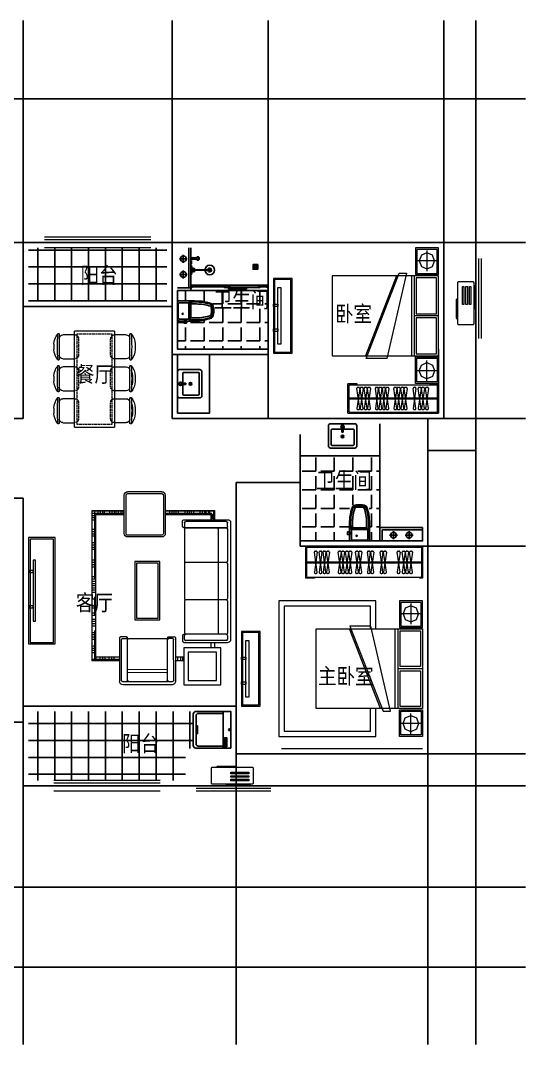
# Model space of a CAD drawing. Extents: x 534658 to 605938, y 505393 to 555793.
# Drawn here: x 578153 to 587637, y 523328 to 542553 of the extents above; entities that cross this region are included whole.
import ezdxf
from ezdxf.enums import TextEntityAlignment as Align

# ---------------------------------------------------------------- set-up
doc = ezdxf.new("R2010")
doc.units = 0
doc.header["$LTSCALE"] = 1000
doc.header["$MEASUREMENT"] = 0
doc.linetypes.add('DASH', pattern=[0.35, 0.25, -0.1])
for name, color, linetype in [('0_厨卫', 154, 'Continuous'), ('0_铺地填充', 251, 'Continuous'), ('DOTE', 1, 'Continuous'), ('PUB_TEXT', 7, 'Continuous'), ('WINDOW', 4, 'Continuous')]:
    doc.layers.add(name, color=color, linetype=linetype)
for name, color, linetype, lineweight in [('0_家具', 31, 'Continuous', 9), ('0_栏杆', 163, 'Continuous', 5), ('0_看线', 180, 'Continuous', 9), ('0_空调', 31, 'Continuous', 9)]:
    doc.layers.add(name, color=color, linetype=linetype, lineweight=lineweight)
doc.styles.add('黑体', font='SIMHEI.TTF', dxfattribs={"width": 0.8})
pattern_1 = [(180, (2938772.66, 913845.94), (0, 317.5), []), (90, (2938772.66, 913845.94), (317.5, 2e-14), [])]
pattern_2 = [(180, (2075342.9, 392994.67), (0, 349.25), [254, -95.25]), (90, (2075342.9, 392994.67), (349.25, 2e-14), [254, -95.25])]

# ---------------------------------------------------------------- blocks, each defined once
blk = doc.blocks.new('kt2')
at = {"layer": '0_空调', "color": 8}
for p, q in [((-80, -320), (-80, -310)), ((283, -330), (-70, -330)), ((293, -310), (293, -320))]:
    blk.add_line(p, q, dxfattribs=at)
at = {"layer": '0_空调'}
blk.add_lwpolyline([(-380, -310), (380, -310, 0.414214), (400, -290), (400, -20, 0.414214), (380, 0), (-380, 0, 0.414214), (-400, -20), (-400, -290, 0.414214)], format="xyb", close=True, dxfattribs=at)
at = {"layer": '0_空调', "color": 8}
for points in [[(-331, 29), (109, 29), (109, 14), (-331, 14)], [(-310, -58), (26, -58), (26, -87), (-310, -87)], [(-310, -124), (26, -124), (26, -153), (-310, -153)], [(-310, -190), (26, -190), (26, -219), (-310, -219)]]:
    blk.add_lwpolyline(points, close=True, dxfattribs=at)
for centre, start, end in [((-70, -320), 180, 270), ((283, -320), 270, 0)]:
    blk.add_arc(centre, 10, start, end, dxfattribs=at)
blk = doc.blocks.new('A$C37A63D83')
at = {"layer": '0_厨卫', "color": 8}
for p, q in [((152, 636), (128, 636)), ((136, 660), (323, 660)), ((229, 660), (136, 660)), ((162, 636), (152, 636)), ((162, 636), (229, 636)), ((297, 636), (229, 636)), ((297, 636), (307, 636)), ((307, 636), (331, 636)), ((49, 230), (49, 316)), ((49, 230), (229, 230)), ((49, 230), (91, 212)), ((54, 279), (54, 280)), ((63, 275), (58, 275)), ((63, 253), (63, 275)), ((76, 36), (76, 198)), ((81, 235), (229, 235)), ((91, 212), (229, 212)), ((99, 250), (99, 356)), ((99, 221), (229, 221)), ((229, 247), (103, 247)), ((111, 247), (229, 247)), ((229, 247), (356, 247)), ((348, 247), (229, 247)), ((378, 235), (229, 235)), ((409, 230), (229, 230)), ((360, 221), (229, 221)), ((368, 212), (229, 212)), ((360, 250), (360, 356)), ((409, 230), (368, 212)), ((382, 36), (382, 198)), ((396, 253), (396, 275)), ((396, 275), (400, 275)), ((38, 172), (42, 172)), ((38, 118), (42, 118)), ((40, 153), (40, 162)), ((40, 137), (40, 146)), ((40, 121), (40, 130)), ((49, 125), (49, 165)), ((229, 14), (99, 14)), ((229, 14), (360, 14))]:
    blk.add_line(p, q, dxfattribs=at)
at = {"layer": '0_厨卫'}
for p, q in [((40, 170), (40, 275)), ((405, 279), (405, 280)), ((409, 230), (409, 316)), ((418, 23), (418, 275)), ((0, 125), (0, 165)), ((38, 172), (7, 172)), ((38, 118), (7, 118)), ((40, 23), (40, 122)), ((229, 0), (63, 0)), ((229, 0), (396, 0))]:
    blk.add_line(p, q, dxfattribs=at)
at = {"layer": '0_厨卫', "color": 8}
blk.add_circle((176, 95), 11.4, dxfattribs=at)
at = {"layer": '0_厨卫'}
for centre, radius, start, end in [((979, 321), 939, 160.4627, 171.8238), ((107, 630), 13.5, 147.2649, 160.4629), ((159, 597), 75.7, 123.7473, 147.2649), ((217, 423), 257, 87.121, 112.8427), ((242, 423), 257, 67.1573, 92.879), ((300, 597), 75.7, 32.7351, 56.2527), ((346, 630), 13.5, 21.3401, 45.0457), ((352, 630), 13.5, 19.5371, 32.7351), ((-520, 321), 939, 8.1773, 19.5371), ((7035, 15), 7000, 176.3999, 177.8752), ((-6576, 15), 7000, 2.1248, 3.6001), ((7, 165), 7.2, 90, 180), ((7, 125), 7.2, 180, 270), ((63, 23), 22.5, 180, 270), ((396, 23), 22.5, 270, 0)]:
    blk.add_arc(centre, radius, start, end, dxfattribs=at)
at = {"layer": '0_厨卫', "color": 8}
for centre, radius, start, end in [((824, 353), 776, 158.6599, 172.4763), ((942, 340), 881, 161.7059, 184.2897), ((933, 353), 834, 161.5027, 179.8181), ((113, 630), 13.5, 134.9543, 158.6599), ((347, 396), 344, 131.9223, 134.9543), ((130, 611), 25.3, 94.6124, 166.2529), ((138, 626), 34, 87.4207, 128.0687), ((159, 612), 18, 109.1813, 161.5027), ((214, 386), 250, 86.5925, 104.1516), ((245, 386), 250, 75.8484, 93.4075), ((300, 612), 18, 18.4973, 70.8187), ((-474, 353), 834, 0.1819, 18.4973), ((321, 626), 34, 51.9313, 92.5793), ((329, 611), 25.3, 13.7471, 85.3876), ((112, 396), 344, 45.0457, 48.0777), ((-483, 340), 881, 355.7103, 18.2941), ((-365, 353), 776, 7.5237, 21.3401), ((545, 367), 499, 169.8851, 189.9823), ((-86, 367), 499, 350.0177, 10.1149), ((58, 279), 4.5, 180, 270), ((81, 253), 18, 180, 270), ((99, 198), 22.5, 90, 180), ((103, 250), 3.6, 180, 270), ((356, 250), 3.6, 270, 0), ((360, 198), 22.5, 0, 90), ((378, 253), 18, 270, 0), ((400, 279), 4.5, 270, 0), ((42, 165), 7.2, 0, 90), ((42, 125), 7.2, 270, 0), ((99, 36), 22.5, 180, 270), ((360, 36), 22.5, 270, 0)]:
    blk.add_arc(centre, radius, start, end, dxfattribs=at)
blk = doc.blocks.new('dfdsf')
at = {"layer": '0_厨卫'}
for p, q in [((-6119, -27345), (-6119, -27726)), ((-5626, -27307), (-6081, -27307)), ((-5588, -27726), (-5588, -27345)), ((-6081, -27765), (-5626, -27765))]:
    blk.add_line(p, q, dxfattribs=at)
at = {"layer": '0_厨卫', "color": 8}
for p, q in [((-6068, -27695), (-6068, -27428)), ((-6049, -27409), (-5869, -27409)), ((-5872, -27364), (-5886, -27364)), ((-5867, -27351), (-5876, -27341)), ((-5867, -27377), (-5876, -27387)), ((-5870, -27392), (-5866, -27466)), ((-5866, -27466), (-5841, -27466)), ((-5854, -27345), (-5854, -27332)), ((-5854, -27383), (-5854, -27396)), ((-5837, -27392), (-5841, -27466)), ((-5831, -27341), (-5840, -27350)), ((-5831, -27387), (-5840, -27377)), ((-5838, -27409), (-5658, -27409)), ((-5835, -27364), (-5821, -27364)), ((-5639, -27428), (-5639, -27695)), ((-5658, -27714), (-6049, -27714))]:
    blk.add_line(p, q, dxfattribs=at)
for centre, radius in [((-5854, -27364), 32.3), ((-5854, -27364), 18.8), ((-5855, -27549), 25.4), ((-5855, -27549), 16)]:
    blk.add_circle(centre, radius, dxfattribs=at)
at = {"layer": '0_厨卫'}
for centre, start, end in [((-6081, -27345), 90, 180), ((-5626, -27345), 0, 90), ((-6081, -27726), 180, 270), ((-5626, -27726), 270, 0)]:
    blk.add_arc(centre, 38.1, start, end, dxfattribs=at)
at = {"layer": '0_厨卫', "color": 8}
for centre, start, end in [((-6049, -27428), 90, 180), ((-5658, -27428), 0, 90), ((-6049, -27695), 180, 270), ((-5658, -27695), 270, 0)]:
    blk.add_arc(centre, 19.1, start, end, dxfattribs=at)
blk = doc.blocks.new('ytjhgkj')
at = {"layer": '0_家具', "ltscale": 0.5}
blk.add_lwpolyline([(34949, 26116), (34599, 26116), (34599, 27516), (34949, 27516)], close=True, dxfattribs=at)
at = {"layer": '0_家具', "color": 251, "ltscale": 40}
for points in [[(34929, 26136), (34619, 26136), (34619, 27496), (34929, 27496)], [(34739, 27349), (34681, 27349), (34681, 26283), (34739, 26283)], [(34681, 27110), (34599, 27110), (34599, 27062), (34681, 27062)], [(34681, 26644), (34599, 26644), (34599, 26596), (34681, 26596)]]:
    blk.add_lwpolyline(points, close=True, dxfattribs=at)
blk = doc.blocks.new('543532535')
at = {"layer": '0_家具'}
for p, q in [((-2412, -242), (-2370, -135)), ((-2370, -135), (-2266, -91)), ((-2266, -49), (-2266, -435)), ((-2266, -91), (-2162, -135)), ((-2162, -135), (-2119, -242)), ((-2453, -242), (-2079, -242)), ((-2370, -349), (-2412, -242)), ((-2266, -393), (-2370, -349)), ((-2162, -349), (-2266, -393)), ((-2119, -242), (-2162, -349)), ((-485, -524), (-2485, -524)), ((-2485, -524), (-2485, -2024)), ((-2446, -562), (-2446, -1235)), ((-2063, -562), (-2446, -562)), ((-2063, -1235), (-2063, -562)), ((-2025, -2024), (-2025, -524)), ((-1974, -2024), (-1974, -524)), ((-1885, -2074), (-1517, -473)), ((-1123, -473), (-1746, -2074)), ((-1695, -2024), (-1111, -524)), ((-1517, -473), (-1123, -473)), ((-485, -2024), (-485, -524)), ((-2485, -1274), (-2025, -1274)), ((-2446, -1235), (-2063, -1235)), ((-2446, -1312), (-2446, -1985)), ((-2063, -1312), (-2446, -1312)), ((-2063, -1985), (-2063, -1312)), ((-2485, -2024), (-485, -2024)), ((-2446, -1985), (-2063, -1985)), ((-2266, -2498), (-2266, -2113)), ((-1746, -2074), (-1885, -2074)), ((-2453, -2305), (-2079, -2305)), ((-2370, -2198), (-2412, -2305)), ((-2412, -2305), (-2370, -2412)), ((-2266, -2154), (-2370, -2198)), ((-2162, -2198), (-2266, -2154)), ((-2119, -2305), (-2162, -2198)), ((-2162, -2412), (-2119, -2305)), ((-2370, -2412), (-2266, -2456)), ((-2266, -2456), (-2162, -2412))]:
    blk.add_line(p, q, dxfattribs=at)
for points in [[(-2078, -500), (-2485, -500), (-2485, 0), (-2053, 0), (-2053, -500)], [(-2078, -2047), (-2485, -2047), (-2485, -2547), (-2053, -2547), (-2053, -2047)]]:
    blk.add_lwpolyline(points, close=True, dxfattribs=at)
blk.add_lwpolyline([(-1606, -524), (-1606, 0), (215, 0), (215, -2547), (-1606, -2547), (-1606, -2024)], dxfattribs=at)
at = {"layer": '0_家具', "color": 8}
for points in [[(-2078, -477), (-2461, -477), (-2461, -30), (-2078, -30)], [(-2078, -2070), (-2461, -2070), (-2461, -2517), (-2078, -2517)]]:
    blk.add_lwpolyline(points, close=True, dxfattribs=at)
blk.add_lwpolyline([(-1506, -524), (-1506, -100), (115, -100), (115, -2447), (-1506, -2447), (-1506, -2024)], dxfattribs=at)
blk = doc.blocks.new('A$C2FB07499')
at = {"layer": '0_家具', "ltscale": 0.5}
blk.add_lwpolyline([(500, 0), (0, 0), (0, 2000), (500, 2000)], close=True, dxfattribs=at)
at = {"layer": '0_家具', "color": 251, "ltscale": 40}
for points in [[(470, 30), (30, 30), (30, 1970), (470, 1970)], [(368, 1572), (415, 1572), (415, 428), (368, 428)], [(415, 1381), (480, 1381), (480, 1343), (415, 1343)], [(415, 717), (480, 717), (480, 679), (415, 679)]]:
    blk.add_lwpolyline(points, close=True, dxfattribs=at)
blk = doc.blocks.new('A$C76F765E6')
at = {"layer": '0_家具', "ltscale": 20}
for p, q in [((1231, 3562), (1231, 2843)), ((1935, 3628), (1297, 3628)), ((2001, 2843), (2001, 3562)), ((882, 3101), (64, 3101)), ((905, 2973), (905, 3078)), ((0, 834), (0, 3066)), ((848, 2950), (85, 2950)), ((871, 2927), (871, 1623)), ((1297, 2777), (1935, 2777)), ((1331, 1223), (1331, 2316)), ((1331, 2316), (1804, 2316)), ((1804, 2316), (1804, 1223)), ((871, 1577), (871, 973)), ((1804, 1223), (1331, 1223)), ((882, 799), (64, 799)), ((905, 927), (905, 822)), ((1039, 883), (1039, 70)), ((1167, 905), (1062, 905)), ((1917, 871), (1213, 871)), ((2068, 906), (1963, 906)), ((2091, 883), (2091, 71)), ((1109, 0), (2021, 1))]:
    blk.add_line(p, q, dxfattribs=at)
at = {"layer": '0_家具', "color": 8}
for p, q in [((1266, 3562), (1266, 2843)), ((1935, 3593), (1297, 3593)), ((1966, 2843), (1966, 3562)), ((398, 3273), (398, 3202)), ((418, 3273), (418, 3202)), ((468, 3273), (468, 3202)), ((496, 3273), (496, 3202)), ((538, 3273), (538, 3202)), ((580, 3273), (580, 3202)), ((703, 3273), (703, 3202)), ((745, 3273), (745, 3202)), ((781, 3273), (781, 3202)), ((823, 3273), (823, 3202)), ((865, 3273), (865, 3202)), ((990, 3273), (990, 3202)), ((1032, 3273), (1032, 3202)), ((1068, 3273), (1068, 3202)), ((1110, 3273), (1110, 3202)), ((1152, 3273), (1152, 3202)), ((2025, 3273), (2025, 3202)), ((2115, 3273), (2115, 3202)), ((2157, 3273), (2157, 3202)), ((2193, 3273), (2193, 3202)), ((2235, 3273), (2235, 3202)), ((2277, 3273), (2277, 3202)), ((2376, 3273), (2376, 3202)), ((2411, 3273), (2411, 3202)), ((2453, 3273), (2453, 3202)), ((2495, 3273), (2495, 3202)), ((2561, 3273), (2561, 3093)), ((301, 3195), (372, 3195)), ((301, 3172), (372, 3172)), ((301, 3147), (372, 3147)), ((301, 3125), (372, 3125)), ((317, 3260), (1230, 3260)), ((317, 3101), (317, 3260)), ((356, 3218), (1229, 3218)), ((356, 3101), (356, 3218)), ((538, 3260), (538, 3202)), ((823, 3260), (823, 3202)), ((1110, 3260), (1110, 3202)), ((2001, 3260), (2605, 3260)), ((2001, 3218), (2605, 3218)), ((2066, 3260), (2066, 3202)), ((2235, 3260), (2235, 3202)), ((2453, 3260), (2453, 3202)), ((2535, 3177), (2605, 3177)), ((2535, 3135), (2605, 3135)), ((2535, 3093), (2605, 3093)), ((2561, 3093), (2561, 1987)), ((64, 2973), (64, 3043)), ((64, 2927), (64, 2323)), ((87, 3066), (848, 3066)), ((87, 2950), (848, 2950)), ((236, 2927), (236, 973)), ((871, 3043), (871, 2973)), ((2535, 2917), (2605, 2917)), ((1297, 2812), (1935, 2812)), ((2535, 2875), (2605, 2875)), ((2535, 2833), (2605, 2833)), ((2535, 2792), (2605, 2792)), ((2535, 2666), (2605, 2666)), ((2535, 2624), (2605, 2624)), ((2535, 2582), (2605, 2582)), ((2535, 2540), (2605, 2540)), ((2535, 2339), (2605, 2339)), ((64, 2277), (64, 1623)), ((85, 2300), (848, 2300)), ((1364, 1256), (1364, 2283)), ((1364, 2283), (1771, 2283)), ((1771, 2283), (1771, 1256)), ((2535, 2297), (2605, 2297)), ((2535, 2255), (2605, 2255)), ((2535, 2213), (2605, 2213)), ((2535, 2029), (2605, 2029)), ((2535, 1987), (2605, 1987)), ((2535, 1942), (2605, 1942)), ((2535, 1900), (2605, 1900)), ((2535, 1861), (2605, 1861)), ((2535, 1858), (2605, 1858)), ((2535, 1819), (2605, 1819)), ((2535, 1777), (2605, 1777)), ((2535, 1736), (2605, 1736)), ((64, 1577), (64, 973)), ((85, 1600), (848, 1600)), ((2535, 1607), (2605, 1607)), ((2561, 1652), (2561, 1305)), ((2535, 1481), (2605, 1481)), ((2535, 1439), (2605, 1439)), ((2535, 1347), (2605, 1347)), ((1771, 1256), (1364, 1256)), ((2535, 1305), (2605, 1305)), ((2535, 1230), (2605, 1230)), ((2535, 1188), (2605, 1188)), ((2535, 1146), (2605, 1146)), ((2535, 1104), (2605, 1104)), ((2535, 979), (2605, 979)), ((2561, 1020), (2561, 451)), ((64, 927), (64, 857)), ((87, 950), (848, 950)), ((87, 834), (848, 834)), ((871, 857), (871, 927)), ((1073, 87), (1074, 848)), ((1097, 871), (1167, 870)), ((1189, 86), (1190, 849)), ((1189, 86), (1190, 849)), ((1189, 87), (1190, 848)), ((1939, 88), (1940, 849)), ((2033, 871), (1963, 871)), ((2055, 88), (2056, 848)), ((2535, 937), (2605, 937)), ((2535, 895), (2605, 895)), ((2535, 853), (2605, 853)), ((2535, 727), (2605, 727)), ((2535, 685), (2605, 685)), ((2535, 643), (2605, 643)), ((2535, 602), (2605, 602)), ((906, 522), (906, 451)), ((948, 522), (948, 451)), ((999, 522), (999, 451)), ((1041, 502), (1039, 502)), ((2091, 518), (2535, 518)), ((2091, 476), (2605, 476)), ((2197, 522), (2197, 451)), ((2239, 522), (2239, 451)), ((2290, 522), (2290, 451)), ((2366, 522), (2366, 451)), ((2408, 522), (2408, 451)), ((2459, 522), (2459, 451)), ((2535, 522), (2535, 451)), ((1939, 293), (1189, 292)), ((1939, 237), (1189, 236)), ((1166, 64), (1096, 64)), ((1212, 65), (1166, 64)), ((1962, 65), (1209, 65)), ((2032, 65), (1962, 65))]:
    blk.add_line(p, q, dxfattribs=at)
at = {"layer": '0_家具'}
for p, q in [((1231, 3273), (301, 3273)), ((301, 3101), (301, 3273)), ((2605, 3273), (2001, 3273)), ((2605, 451), (2605, 3273)), ((1230, 3202), (372, 3202)), ((372, 3101), (372, 3202)), ((2535, 3202), (2001, 3202)), ((2535, 522), (2535, 3202)), ((301, 697), (301, 799)), ((372, 697), (372, 799)), ((883, 522), (1039, 522)), ((883, 451), (1039, 451)), ((2091, 522), (2535, 522)), ((2091, 451), (2605, 451))]:
    blk.add_line(p, q, dxfattribs=at)
at = {"layer": '0_家具', "ltscale": 20}
blk.add_lwpolyline([(186, 697), (883, 697), (883, 0), (186, 0)], close=True, dxfattribs=at)
at = {"layer": '0_家具', "color": 8}
blk.add_lwpolyline([(270, 613), (799, 613), (799, 84), (270, 84)], close=True, dxfattribs=at)
at = {"layer": '0_家具', "ltscale": 20}
for centre, major_axis, ratio, start_param, end_param in [((1297, 3562), (-46.6, 46.6), 1, -0.785398, 0.785398), ((1935, 3562), (46.6, 46.6), 1, 5.497787, 7.068583), ((61, 3031), (-49.4, 49.4), 1, -0.833005, 0.260903), ((882, 3078), (16.2, 16.2), 1, 5.497787, 7.068583), ((848, 2973), (-16.2, 16.2), 1, 2.356194, 3.926991), ((848, 2927), (-16.2, 16.2), 1, 3.926991, 5.497787), ((888, 2973), (11.2, 13.6), 0.985031, 2.252723, 5.394316), ((1297, 2843), (46.6, 46.6), 1, 2.356194, 3.926991), ((1935, 2843), (-46.6, 46.6), 1, 2.356194, 3.926991), ((1062, 883), (-16.2, 16.2), 1, -0.786564, 0.784233), ((1167, 888), (-12.4, 12.5), 0.979722, 2.347105, 5.488698), ((1167, 848), (16.2, 16.2), 1, 5.496622, 7.067418), ((1213, 849), (-16.2, 16.2), 1, -0.786564, 0.784233), ((1213, 849), (-16.2, 16.2), 1, -0.786564, 0.784233), ((1917, 849), (16.2, 16.2), 1, 5.496622, 7.067418), ((1963, 848), (-16.2, 16.2), 1, -0.786564, 0.784233), ((1963, 889), (17.5, 2.2), 0.984324, 1.447286, 4.588879), ((2068, 883), (16.2, 16.2), 1, 5.496622, 7.067418), ((1109, 70), (49.7, 49.7), 1, 2.356194, 3.926991), ((2021, 71), (49.7, 49.7), 1, 3.926991, 5.497787)]:
    blk.add_ellipse(centre, major_axis=major_axis, ratio=ratio, start_param=start_param, end_param=end_param, dxfattribs=at)
at = {"layer": '0_家具', "color": 8}
for centre, major_axis, start_param, end_param in [((1297, 3562), (-22, 22), -0.785398, 0.785398), ((1935, 3562), (22, 22), 5.497787, 7.068583), ((87, 3043), (16.4, 16.4), 0.785398, 2.356194), ((87, 2973), (16.4, 16.4), 2.356194, 3.926991), ((87, 2927), (-16.4, 16.4), -0.785398, 0.785398), ((212, 2927), (16.4, 16.4), 5.497787, 6.979874), ((212, 2927), (-16.4, 16.4), 3.926991, 5.409078), ((848, 3043), (16.2, 16.2), 5.497787, 7.068583), ((1297, 2843), (22, 22), 2.356194, 3.926991), ((1935, 2843), (-22, 22), 2.356194, 3.926991), ((259, 973), (-16.4, 16.4), 0.785398, 2.267485), ((1097, 848), (-16.2, 16.2), -0.786564, 0.784233), ((2033, 848), (16.2, 16.2), 5.496622, 7.067418), ((1096, 87), (16.4, 16.4), 2.355029, 3.925825), ((1166, 87), (16.4, 16.4), 3.925825, 5.496622), ((1166, 88), (16.4, 16.4), 3.925825, 5.407912), ((1166, 88), (-16.4, 16.4), 2.355029, 3.837116), ((1212, 87), (16.4, 16.4), 2.355029, 3.925825), ((1212, 88), (16.4, 16.4), 2.443738, 3.925825), ((1212, 88), (-16.4, 16.4), 0.872942, 2.355029), ((1916, 88), (16.4, 16.4), 3.925825, 5.496622), ((1962, 88), (16.4, 16.4), 2.355029, 3.925825), ((2032, 88), (16.4, 16.4), 3.925825, 5.496622)]:
    blk.add_ellipse(centre, major_axis=major_axis, ratio=1, start_param=start_param, end_param=end_param, dxfattribs=at)
at = {"layer": '0_家具', "color": 8, "extrusion": (0, 0, -1)}
for centre, major_axis, start_param, end_param in [((87, 2927), (16.4, 16.4), 3.926991, 5.409078), ((259, 2927), (-16.4, 16.4), 5.497787, 6.979874), ((259, 2927), (16.4, 16.4), 3.926991, 5.409078), ((87, 2323), (-16.4, 16.4), 4.0157, 5.497787), ((87, 2277), (16.4, 16.4), 3.926991, 5.409078), ((87, 1623), (-16.4, 16.4), 4.0157, 5.497787), ((87, 1577), (16.4, 16.4), 3.926991, 5.409078), ((87, 973), (16.4, 16.4), 2.356194, 3.926991), ((212, 973), (16.4, 16.4), 0.785398, 2.267485), ((87, 927), (-16.4, 16.4), 5.497787, 7.068583), ((87, 857), (-16.4, 16.4), 3.926991, 5.497787), ((848, 857), (-16.2, 16.2), 2.356194, 3.926991)]:
    blk.add_ellipse(centre, major_axis=major_axis, ratio=1, start_param=start_param, end_param=end_param, dxfattribs=at)
at = {"layer": '0_家具', "ltscale": 20, "extrusion": (0, 0, -1)}
for centre, major_axis, ratio, start_param, end_param in [((848, 2927), (16.2, 16.2), 1, -0.785398, 0.785398), ((848, 2323), (-16.2, 16.2), 1, 2.356194, 3.926991), ((848, 2277), (16.2, 16.2), 1, -0.785398, 0.785398), ((848, 1623), (-16.2, 16.2), 1, 2.356194, 3.926991), ((848, 1577), (16.2, 16.2), 1, -0.785398, 0.785398), ((848, 973), (16.2, 16.2), 1, 0.785398, 2.356194), ((61, 869), (49.4, 49.4), 1, 2.308587, 3.402495), ((848, 927), (16.2, 16.2), 1, -0.785398, 0.785398), ((888, 927), (-10.7, 13.9), 0.9886, -0.919754, 2.221838), ((882, 822), (-16.2, 16.2), 1, 2.356194, 3.926991)]:
    blk.add_ellipse(centre, major_axis=major_axis, ratio=ratio, start_param=start_param, end_param=end_param, dxfattribs=at)
blk = doc.blocks.new('A$C47FF6457')
at = {"layer": '0_家具'}
for p, q in [((100, 1277), (100, 1737)), ((167, 1732), (392, 1732)), ((388, 1800), (1138, 1800)), ((388, 1800), (388, 0)), ((1138, 0), (1138, 1800)), ((1138, 1732), (1357, 1732)), ((1425, 1737), (1425, 1277)), ((0, 1556), (0, 1457)), ((1525, 1556), (1525, 1457)), ((167, 1282), (388, 1282)), ((1357, 1282), (1138, 1282)), ((100, 677), (100, 1137)), ((388, 1132), (167, 1132)), ((1138, 1132), (1357, 1132)), ((1425, 1137), (1425, 677)), ((0, 956), (0, 857)), ((50, 956), (50, 858)), ((1525, 956), (1525, 857)), ((167, 682), (388, 682)), ((1357, 682), (1138, 682)), ((100, 77), (100, 537)), ((388, 532), (167, 532)), ((1138, 532), (1357, 532)), ((1425, 537), (1425, 77)), ((0, 357), (0, 257)), ((50, 357), (50, 258)), ((1525, 357), (1525, 257)), ((167, 82), (388, 82)), ((1357, 82), (1138, 82)), ((1138, 0), (388, 0))]:
    blk.add_line(p, q, dxfattribs=at)
at = {"layer": '0_家具', "color": 8, "linetype": 'DASH', "ltscale": 0.1}
for p, q in [((1088, 1750), (438, 1750)), ((438, 1750), (438, 50)), ((1088, 50), (1088, 1750)), ((460, 1349), (460, 1664)), ((1065, 1664), (1065, 1349)), ((460, 749), (460, 1064)), ((1065, 1064), (1065, 749)), ((460, 150), (460, 465)), ((1065, 465), (1065, 150)), ((438, 50), (1088, 50))]:
    blk.add_line(p, q, dxfattribs=at)
at = {"layer": '0_家具'}
for centre, radius, start, end in [((290, 1556), 290, 137.5083, 180), ((2778, 1507), 2713, 174.8023, 185.1977), ((84, 1745), 10.4, 69.0951, 137.5083), ((81, 1737), 19.1, 358.2349, 69.0951), ((167, 1664), 67.5, 90, 180), ((1357, 1664), 67.5, 0, 90), ((1444, 1737), 19.1, 110.9049, 181.7651), ((1441, 1745), 10.4, 42.4917, 110.9049), ((1234, 1556), 290, 0, 42.4917), ((-1253, 1507), 2713, 354.8023, 5.1977), ((315, 1467), 316, 181.7651, 220.7265), ((167, 1349), 67.5, 180, 270), ((1357, 1349), 67.5, 270, 0), ((1209, 1467), 316, 319.2735, 358.2349), ((84, 1267), 10, 220.7265, 292.67), ((84, 1146), 10.4, 69.0951, 137.5083), ((80, 1277), 20, 292.67, 0), ((81, 1137), 19.1, 358.2349, 69.0951), ((1445, 1277), 20, 180, 247.33), ((1444, 1137), 19.1, 110.9049, 181.7651), ((1441, 1267), 10, 247.33, 319.2735), ((1441, 1146), 10.4, 42.4917, 110.9049), ((290, 956), 290, 137.5083, 180), ((290, 956), 240, 161.7443, 180), ((2778, 907), 2713, 174.8023, 185.1977), ((167, 1064), 67.5, 90, 180), ((1357, 1064), 67.5, 0, 90), ((1234, 956), 290, 0, 42.4917), ((-1253, 907), 2713, 354.8023, 5.1977), ((315, 867), 316, 181.7651, 220.7265), ((315, 867), 266, 181.9241, 195.5506), ((1209, 867), 316, 319.2735, 358.2349), ((84, 668), 10, 220.7265, 292.67), ((80, 677), 20, 292.67, 0), ((167, 749), 67.5, 180, 270), ((1357, 749), 67.5, 270, 0), ((1445, 677), 20, 180, 247.33), ((1441, 668), 10, 247.33, 319.2735), ((290, 357), 290, 137.5083, 180), ((290, 357), 240, 161.7443, 180), ((2778, 307), 2713, 174.8023, 185.1977), ((84, 546), 10.4, 69.0951, 137.5083), ((81, 538), 19.1, 358.2349, 69.0951), ((167, 465), 67.5, 90, 180), ((1357, 465), 67.5, 0, 90), ((1444, 538), 19.1, 110.9049, 181.7651), ((1441, 546), 10.4, 42.4917, 110.9049), ((1234, 357), 290, 0, 42.4917), ((-1253, 307), 2713, 354.8023, 5.1977), ((315, 267), 316, 181.7651, 220.7265), ((315, 267), 266, 181.9241, 195.5506), ((1209, 267), 316, 319.2735, 358.2349), ((84, 68), 10, 220.7265, 292.67), ((80, 77), 20, 292.67, 0), ((167, 150), 67.5, 180, 270), ((1357, 150), 67.5, 270, 0), ((1445, 77), 20, 180, 247.33), ((1441, 68), 10, 247.33, 319.2735)]:
    blk.add_arc(centre, radius, start, end, dxfattribs=at)
at = {"layer": '0_家具', "color": 8, "linetype": 'DASH', "ltscale": 0.1}
for centre, start, end in [((392, 1664), 0, 90), ((1132, 1664), 90, 180), ((392, 1349), 270, 0), ((1132, 1349), 180, 270), ((392, 1064), 0, 90), ((1132, 1064), 90, 180), ((392, 749), 270, 0), ((1132, 749), 180, 270), ((392, 465), 0, 90), ((1132, 465), 90, 180), ((392, 150), 270, 0), ((1132, 150), 180, 270)]:
    blk.add_arc(centre, 67.5, start, end, dxfattribs=at)
blk = doc.blocks.new('A$C757154BD')
at = {"layer": '0_厨卫'}
for p, q in [((89, 255), (413, 255)), ((413, 245), (89, 245)), ((418, 271), (428, 271)), ((418, 235), (428, 235)), ((418, 228), (428, 228)), ((421, 265), (428, 265)), ((405, 49), (330, 49)), ((405, 19), (330, 19)), ((383, 19), (383, 49))]:
    blk.add_line(p, q, dxfattribs=at)
for points in [[(418, 265), (418, 278), (373, 278), (373, 255)], [(373, 245), (373, 222), (418, 222), (418, 235)], [(397, 278), (397, 288), (393, 288), (393, 278)], [(421, 260), (421, 265), (393, 265), (393, 255)], [(393, 245), (393, 235), (421, 235), (421, 240)], [(393, 222), (393, 212), (397, 212), (397, 222)], [(443, 165), (443, 335), (433, 335), (428, 305), (428, 260)], [(428, 240), (428, 194), (433, 165), (443, 165)], [(414, 45), (443, 45), (443, 22), (414, 22)]]:
    blk.add_lwpolyline(points, dxfattribs=at)
for points in [[(433, 260), (413, 260), (413, 240), (433, 240)], [(443, 281), (433, 281), (433, 219), (443, 219)], [(443, 79), (433, 79), (433, 135), (443, 135)]]:
    blk.add_lwpolyline(points, close=True, dxfattribs=at)
for centre, radius in [((89, 250), 89.5), ((89, 250), 5), ((356, 34), 15), ((405, 34), 15)]:
    blk.add_circle(centre, radius, dxfattribs=at)
for centre, radius, start, end in [((89, 250), 35, 8.2132, 351.7868), ((89, 250), 9, 33.749, 326.251), ((336, 65), 17.7, 196.4181, 250.3267), ((336, 2), 17.7, 109.6733, 163.5819), ((356, 34), 17, 61.9275, 298.0725), ((405, 34), 17, 43.3359, 118.0725), ((405, 34), 17, 241.9275, 316.6641)]:
    blk.add_arc(centre, radius, start, end, dxfattribs=at)
for centre, major_axis, ratio, start_param, end_param in [((307, 34), (0, 33.6), 0.612909, -0.37962, 3.521213), ((317, 34), (0, 31.4), 0.47884, -1.072899, 4.214492)]:
    blk.add_ellipse(centre, major_axis=major_axis, ratio=ratio, start_param=start_param, end_param=end_param, dxfattribs=at)
blk = doc.blocks.new('A$C1CF4201B')
at = {"layer": '0_厨卫'}
for points in [[(86, 0), (0, 0), (0, 86), (86, 86)], [(10, 43), (10, 42), (26, 42), (26, 43)], [(20, 66), (19, 65), (30, 54), (31, 55)], [(19, 20), (21, 19), (32, 30), (30, 31)], [(43, 76), (42, 76), (42, 60), (43, 60)], [(43, 10), (44, 10), (44, 26), (43, 26)], [(66, 66), (65, 67), (54, 56), (55, 55)], [(66, 19), (67, 21), (56, 32), (55, 30)], [(76, 43), (76, 44), (60, 44), (60, 43)]]:
    blk.add_lwpolyline(points, close=True, dxfattribs=at)
blk.add_circle((43, 43), 36.6, dxfattribs=at)
blk = doc.blocks.new('2362663456')
at = {"layer": '0_家具'}
for p, q in [((-549222, -221839), (-549265, -221946)), ((-549119, -221794), (-549222, -221839)), ((-549119, -221753), (-549119, -222138)), ((-549015, -221839), (-549119, -221794)), ((-548972, -221946), (-549015, -221839)), ((-548932, -221946), (-549305, -221946)), ((-549265, -221946), (-549222, -222053)), ((-549222, -222053), (-549119, -222097)), ((-549119, -222097), (-549015, -222053)), ((-549015, -222053), (-548972, -221946)), ((-550900, -222227), (-548900, -222227)), ((-550900, -223727), (-550900, -222227)), ((-549690, -223727), (-550274, -222227)), ((-549868, -222176), (-550261, -222176)), ((-550261, -222176), (-549639, -223778)), ((-549499, -223778), (-549868, -222176)), ((-549410, -223727), (-549410, -222227)), ((-549360, -223727), (-549360, -222227)), ((-548900, -222227), (-548900, -223727)), ((-549321, -222265), (-548938, -222265)), ((-549321, -222939), (-549321, -222265)), ((-548938, -222265), (-548938, -222939)), ((-548900, -222977), (-549360, -222977)), ((-548938, -222939), (-549321, -222939)), ((-549321, -223015), (-548938, -223015)), ((-549321, -223689), (-549321, -223015)), ((-548938, -223015), (-548938, -223689)), ((-548900, -223727), (-550900, -223727)), ((-549639, -223778), (-549499, -223778)), ((-548938, -223689), (-549321, -223689)), ((-549265, -224009), (-549222, -223902)), ((-549222, -223902), (-549119, -223858)), ((-549119, -224202), (-549119, -223816)), ((-549119, -223858), (-549015, -223902)), ((-549015, -223902), (-548972, -224009)), ((-548932, -224009), (-549305, -224009)), ((-549222, -224116), (-549265, -224009)), ((-549119, -224160), (-549222, -224116)), ((-549015, -224116), (-549119, -224160)), ((-548972, -224009), (-549015, -224116))]:
    blk.add_line(p, q, dxfattribs=at)
for points in [[(-549306, -222204), (-548900, -222204), (-548900, -221704), (-549332, -221704), (-549332, -222204)], [(-549306, -223751), (-548900, -223751), (-548900, -224251), (-549332, -224251), (-549332, -223751)]]:
    blk.add_lwpolyline(points, close=True, dxfattribs=at)
at = {"layer": '0_家具', "color": 8}
for points in [[(-549306, -222181), (-548924, -222181), (-548924, -221734), (-549306, -221734)], [(-549306, -223774), (-548924, -223774), (-548924, -224221), (-549306, -224221)]]:
    blk.add_lwpolyline(points, close=True, dxfattribs=at)
blk = doc.blocks.new('A$C0AB46AEE')
at = {"layer": '0_厨卫'}
blk.add_line((145, 686), (145, 3), dxfattribs=at)
blk.add_lwpolyline([(706, 50), (706, 640, 0.414214), (656, 690), (0, 690), (0, 0), (656, 0, 0.414214)], format="xyb", close=True, dxfattribs=at)
blk.add_lwpolyline([(145, 38), (611, 38, 0.414214), (651, 78), (651, 612, 0.414214), (611, 652), (145, 652)], format="xyb", dxfattribs=at)
blk.add_lwpolyline([(651, 416), (623, 416), (623, 345), (623, 274), (651, 274)], dxfattribs=at)
for points in [[(72, 22), (72, 193), (120, 193), (120, 22)], [(110, 64), (110, 36), (80, 36), (80, 64)], [(86, 182), (86, 168), (99, 168), (99, 182)], [(86, 156), (86, 143), (99, 143), (99, 156)], [(86, 132), (86, 118), (99, 118), (99, 132)], [(86, 106), (86, 92), (99, 92), (99, 106)]]:
    blk.add_lwpolyline(points, close=True, dxfattribs=at)
blk.add_circle((25, 345), 16, dxfattribs=at)

msp = doc.modelspace()

# ---------------------------------------------------------------- hatches: boundary and pattern name
at = {"layer": '0_铺地填充'}
h = msp.add_hatch(dxfattribs=at)
h.set_pattern_fill('NET', color=256, scale=100, style=0)
h.set_pattern_definition(pattern_1)
h.paths.add_polyline_path([(578303, 538282), (580903, 538282), (580903, 537282), (578303, 537282)])
h.paths.add_polyline_path([(580103, 537483), (579170, 537483), (579170, 538070), (580103, 538070)], flags=24)
h = msp.add_hatch(dxfattribs=at)
h.set_pattern_fill('ANGLE', color=256, scale=100, style=0)
h.set_pattern_definition(pattern_2)
h.paths.add_polyline_path([(582803, 537482), (581103, 537482), (581103, 536382), (582803, 536382)])
h.paths.add_polyline_path([(581763, 536913), (581108, 536913), (581108, 537281), (581763, 537281)], flags=16)
h = msp.add_hatch(dxfattribs=at)
h.set_pattern_fill('ANGLE', color=256, scale=100, style=0)
h.set_pattern_definition(pattern_2)
h.paths.add_polyline_path([(584903, 534382), (583403, 534382), (583403, 532782), (584903, 532782)])
h.paths.add_polyline_path([(584699, 532805), (584332, 532805), (584332, 533459), (584699, 533459)], flags=16)
h = msp.add_hatch(dxfattribs=at)
h.set_pattern_fill('NET', color=256, scale=100, style=0)
h.set_pattern_definition(pattern_1)
h.paths.add_polyline_path([(578303, 529382), (578303, 529582), (581447, 529582, 0.414214), (581397, 529532), (581397, 528942, 0.414214), (581447, 528892), (582103, 528892), (582103, 528882), (581253, 528882), (581253, 528282), (578303, 528282)])
h.paths.add_polyline_path([(580882, 528691), (579949, 528691), (579949, 529278), (580882, 529278)], flags=24)

# ---------------------------------------------------------------- linework, layer by layer
at = {"layer": '0_厨卫'}
for p, q in [((581211, 538003), (581211, 538153)), ((581313, 538282), (581313, 537532)), ((581353, 537482), (581353, 538282)), ((581136, 538078), (581286, 538078)), ((581136, 537785), (581286, 537785)), ((581211, 537710), (581211, 537860)), ((581353, 537582), (582803, 537582)), ((581373, 537582), (581373, 537532)), ((582009, 537562), (581373, 537562)), ((581373, 537552), (582009, 537552)), ((582009, 537562), (582009, 537552)), ((582620, 537552), (582620, 537562)), ((582620, 537562), (582783, 537562)), ((582620, 537552), (582783, 537552)), ((582783, 537532), (582783, 537582)), ((582803, 537582), (582803, 537532)), ((581373, 537532), (581103, 537532)), ((581103, 537482), (582803, 537482)), ((582803, 537532), (582783, 537532)), ((584903, 532782), (584903, 534982)), ((585703, 533032), (584903, 533032)), ((584943, 532782), (584943, 532992)), ((584943, 532992), (585703, 532992)), ((585157, 532815), (585157, 532965)), ((585450, 532815), (585450, 532965)), ((585232, 532890), (585082, 532890)), ((585525, 532890), (585375, 532890))]:
    msp.add_line(p, q, dxfattribs=at)
msp.add_lwpolyline([(582053, 537549), (582083, 537549), (582083, 537564, 0.414214), (582078, 537569), (582058, 537569, 0.414214), (582053, 537564)], format="xyb", close=True, dxfattribs=at)
for points in [[(581979, 537547), (582650, 537547), (582650, 537537), (581979, 537537)], [(581703, 536282), (581103, 536282), (581103, 535182), (581703, 535182)]]:
    msp.add_lwpolyline(points, close=True, dxfattribs=at)
msp.add_lwpolyline([(582075, 537537), (582075, 537527, 0.414214), (582080, 537522), (582375, 537522, 0.414214), (582380, 537527), (582380, 537537), (582395, 537537), (582395, 537512, -0.414214), (582390, 537507), (582065, 537507, -0.414214), (582060, 537512), (582060, 537537), (582075, 537537)], format="xyb", dxfattribs=at)
for points in [[(584903, 534982), (584903, 534382), (583403, 534382)], [(584903, 532782), (585703, 532782), (585703, 533032)]]:
    msp.add_lwpolyline(points, dxfattribs=at)
for centre in [(581211, 538078), (581211, 537785), (585157, 532890), (585450, 532890)]:
    msp.add_circle(centre, 55, dxfattribs=at)
at = {"layer": '0_家具'}
for p, q in [((584473, 535732), (584303, 535732)), ((584303, 535182), (584303, 535732)), ((584323, 535202), (584323, 535712)), ((584323, 535712), (585983, 535712)), ((584473, 535712), (584473, 535732)), ((586003, 535732), (585848, 535732)), ((585848, 535712), (585848, 535732)), ((585983, 535202), (585983, 535712)), ((584303, 535182), (586003, 535182)), ((584323, 535202), (585983, 535202)), ((583503, 532682), (585703, 532682)), ((583503, 532682), (583503, 532082)), ((583523, 532662), (585683, 532662)), ((583523, 532662), (583523, 532102)), ((585683, 532662), (585683, 532102)), ((585703, 532682), (585703, 532082)), ((583673, 532082), (583503, 532082)), ((583523, 532102), (585683, 532102)), ((583673, 532102), (583673, 532082)), ((585648, 532102), (585648, 532082)), ((585703, 532082), (585648, 532082))]:
    msp.add_line(p, q, dxfattribs=at)
at = {"layer": '0_家具', "color": 8}
for p, q in [((584523, 535645), (584469, 535270)), ((584523, 535270), (584469, 535645)), ((584489, 535667), (584503, 535667)), ((584587, 535645), (584533, 535270)), ((584587, 535270), (584533, 535645)), ((584553, 535667), (584567, 535667)), ((584661, 535645), (584607, 535270)), ((584661, 535270), (584607, 535645)), ((584627, 535667), (584641, 535667)), ((584725, 535645), (584671, 535270)), ((584725, 535270), (584671, 535645)), ((584691, 535667), (584705, 535667)), ((584872, 535645), (584818, 535270)), ((584872, 535270), (584818, 535645)), ((584838, 535667), (584852, 535667)), ((584937, 535645), (584883, 535270)), ((584937, 535270), (584883, 535645)), ((584903, 535667), (584917, 535667)), ((585004, 535645), (584951, 535270)), ((585004, 535270), (584951, 535645)), ((584970, 535667), (584985, 535667)), ((585069, 535645), (585015, 535270)), ((585069, 535270), (585015, 535645)), ((585035, 535667), (585049, 535667)), ((585218, 535645), (585164, 535270)), ((585218, 535270), (585164, 535645)), ((585184, 535667), (585198, 535667)), ((585282, 535645), (585228, 535270)), ((585282, 535270), (585228, 535645)), ((585248, 535667), (585262, 535667)), ((585350, 535645), (585296, 535270)), ((585350, 535270), (585296, 535645)), ((585316, 535667), (585330, 535667)), ((585414, 535645), (585360, 535270)), ((585414, 535270), (585360, 535645)), ((585380, 535667), (585395, 535667)), ((585580, 535645), (585526, 535270)), ((585580, 535270), (585526, 535645)), ((585546, 535667), (585560, 535667)), ((585675, 535645), (585621, 535270)), ((585675, 535270), (585621, 535645)), ((585641, 535667), (585656, 535667)), ((585740, 535645), (585686, 535270)), ((585740, 535270), (585686, 535645)), ((585706, 535667), (585720, 535667)), ((585813, 535645), (585759, 535270)), ((585813, 535270), (585759, 535645)), ((585779, 535667), (585793, 535667)), ((584323, 535467), (585983, 535467)), ((584323, 535447), (585983, 535447)), ((584489, 535247), (584503, 535247)), ((584553, 535247), (584567, 535247)), ((584627, 535247), (584641, 535247)), ((584691, 535247), (584705, 535247)), ((584838, 535247), (584852, 535247)), ((584903, 535247), (584917, 535247)), ((584970, 535247), (584985, 535247)), ((585035, 535247), (585049, 535247)), ((585184, 535247), (585198, 535247)), ((585248, 535247), (585262, 535247)), ((585316, 535247), (585330, 535247)), ((585380, 535247), (585395, 535247)), ((585546, 535247), (585560, 535247)), ((585641, 535247), (585656, 535247)), ((585706, 535247), (585720, 535247)), ((585779, 535247), (585793, 535247)), ((583726, 532195), (583672, 532570)), ((583726, 532570), (583672, 532195)), ((583691, 532592), (583706, 532592)), ((583815, 532195), (583761, 532570)), ((583815, 532570), (583761, 532195)), ((583781, 532592), (583795, 532592)), ((583888, 532195), (583834, 532570)), ((583888, 532570), (583834, 532195)), ((583854, 532592), (583869, 532592)), ((583953, 532195), (583899, 532570)), ((583953, 532570), (583899, 532195)), ((583919, 532592), (583933, 532592)), ((584173, 532195), (584119, 532570)), ((584173, 532570), (584119, 532195)), ((584139, 532592), (584153, 532592)), ((584237, 532195), (584183, 532570)), ((584237, 532570), (584183, 532195)), ((584203, 532592), (584217, 532592)), ((584311, 532195), (584257, 532570)), ((584311, 532570), (584257, 532195)), ((584277, 532592), (584291, 532592)), ((584375, 532195), (584321, 532570)), ((584375, 532570), (584321, 532195)), ((584341, 532592), (584355, 532592)), ((584498, 532195), (584444, 532570)), ((584498, 532570), (584444, 532195)), ((584464, 532592), (584478, 532592)), ((584563, 532195), (584509, 532570)), ((584563, 532570), (584509, 532195)), ((584528, 532592), (584543, 532592)), ((584721, 532195), (584668, 532570)), ((584721, 532570), (584668, 532195)), ((584687, 532592), (584702, 532592)), ((584786, 532195), (584732, 532570)), ((584786, 532570), (584732, 532195)), ((584752, 532592), (584766, 532592)), ((584960, 532195), (584906, 532570)), ((584960, 532570), (584906, 532195)), ((584926, 532592), (584940, 532592)), ((585024, 532195), (584970, 532570)), ((585024, 532570), (584970, 532195)), ((584990, 532592), (585004, 532592)), ((585280, 532195), (585226, 532570)), ((585280, 532570), (585226, 532195)), ((585246, 532592), (585260, 532592)), ((585375, 532195), (585321, 532570)), ((585375, 532570), (585321, 532195)), ((585341, 532592), (585356, 532592)), ((585440, 532195), (585386, 532570)), ((585440, 532570), (585386, 532195)), ((585406, 532592), (585420, 532592)), ((585513, 532195), (585459, 532570)), ((585513, 532570), (585459, 532195)), ((585479, 532592), (585493, 532592)), ((583523, 532392), (585683, 532392)), ((583523, 532372), (585683, 532372)), ((583691, 532172), (583706, 532172)), ((583781, 532172), (583795, 532172)), ((583854, 532172), (583869, 532172)), ((583919, 532172), (583933, 532172)), ((584139, 532172), (584153, 532172)), ((584203, 532172), (584217, 532172)), ((584277, 532172), (584291, 532172)), ((584341, 532172), (584355, 532172)), ((584464, 532172), (584478, 532172)), ((584528, 532172), (584543, 532172)), ((584687, 532172), (584702, 532172)), ((584752, 532172), (584766, 532172)), ((584926, 532172), (584940, 532172)), ((584990, 532172), (585004, 532172)), ((585246, 532172), (585260, 532172)), ((585341, 532172), (585356, 532172)), ((585406, 532172), (585420, 532172)), ((585479, 532172), (585493, 532172))]:
    msp.add_line(p, q, dxfattribs=at)
for centre, start, end in [((584489, 535647), 90, 187.5946), ((584503, 535647), 352.4054, 90), ((584553, 535647), 90, 187.5946), ((584567, 535647), 352.4054, 90), ((584627, 535647), 90, 187.5946), ((584641, 535647), 352.4054, 90), ((584691, 535647), 90, 187.5946), ((584705, 535647), 352.4054, 90), ((584838, 535647), 90, 187.5946), ((584852, 535647), 352.4054, 90), ((584903, 535647), 90, 187.5946), ((584917, 535647), 352.4054, 90), ((584970, 535647), 90, 187.5946), ((584985, 535647), 352.4054, 90), ((585035, 535647), 90, 187.5946), ((585049, 535647), 352.4054, 90), ((585184, 535647), 90, 187.5946), ((585198, 535647), 352.4054, 90), ((585248, 535647), 90, 187.5946), ((585262, 535647), 352.4054, 90), ((585316, 535647), 90, 187.5946), ((585330, 535647), 352.4054, 90), ((585380, 535647), 90, 187.5946), ((585395, 535647), 352.4054, 90), ((585546, 535647), 90, 187.5946), ((585560, 535647), 352.4054, 90), ((585641, 535647), 90, 187.5946), ((585656, 535647), 352.4054, 90), ((585706, 535647), 90, 187.5946), ((585720, 535647), 352.4054, 90), ((585779, 535647), 90, 187.5946), ((585793, 535647), 352.4054, 90), ((584489, 535267), 172.4054, 270), ((584503, 535267), 270, 7.5946), ((584553, 535267), 172.4054, 270), ((584567, 535267), 270, 7.5946), ((584627, 535267), 172.4054, 270), ((584641, 535267), 270, 7.5946), ((584691, 535267), 172.4054, 270), ((584705, 535267), 270, 7.5946), ((584838, 535267), 172.4054, 270), ((584852, 535267), 270, 7.5946), ((584903, 535267), 172.4054, 270), ((584917, 535267), 270, 7.5946), ((584970, 535267), 172.4054, 270), ((584985, 535267), 270, 7.5946), ((585035, 535267), 172.4054, 270), ((585049, 535267), 270, 7.5946), ((585184, 535267), 172.4054, 270), ((585198, 535267), 270, 7.5946), ((585248, 535267), 172.4054, 270), ((585262, 535267), 270, 7.5946), ((585316, 535267), 172.4054, 270), ((585330, 535267), 270, 7.5946), ((585380, 535267), 172.4054, 270), ((585395, 535267), 270, 7.5946), ((585546, 535267), 172.4054, 270), ((585560, 535267), 270, 7.5946), ((585641, 535267), 172.4054, 270), ((585656, 535267), 270, 7.5946), ((585706, 535267), 172.4054, 270), ((585720, 535267), 270, 7.5946), ((585779, 535267), 172.4054, 270), ((585793, 535267), 270, 7.5946), ((583691, 532572), 90, 187.5946), ((583706, 532572), 352.4054, 90), ((583781, 532572), 90, 187.5946), ((583795, 532572), 352.4054, 90), ((583854, 532572), 90, 187.5946), ((583869, 532572), 352.4054, 90), ((583919, 532572), 90, 187.5946), ((583933, 532572), 352.4054, 90), ((584139, 532572), 90, 187.5946), ((584153, 532572), 352.4054, 90), ((584203, 532572), 90, 187.5946), ((584217, 532572), 352.4054, 90), ((584277, 532572), 90, 187.5946), ((584291, 532572), 352.4054, 90), ((584341, 532572), 90, 187.5946), ((584355, 532572), 352.4054, 90), ((584464, 532572), 90, 187.5946), ((584478, 532572), 352.4054, 90), ((584528, 532572), 90, 187.5946), ((584543, 532572), 352.4054, 90), ((584687, 532572), 90, 187.5946), ((584702, 532572), 352.4054, 90), ((584752, 532572), 90, 187.5946), ((584766, 532572), 352.4054, 90), ((584926, 532572), 90, 187.5946), ((584940, 532572), 352.4054, 90), ((584990, 532572), 90, 187.5946), ((585004, 532572), 352.4054, 90), ((585246, 532572), 90, 187.5946), ((585260, 532572), 352.4054, 90), ((585341, 532572), 90, 187.5946), ((585356, 532572), 352.4054, 90), ((585406, 532572), 90, 187.5946), ((585420, 532572), 352.4054, 90), ((585479, 532572), 90, 187.5946), ((585493, 532572), 352.4054, 90), ((583691, 532192), 172.4054, 270), ((583706, 532192), 270, 7.5946), ((583781, 532192), 172.4054, 270), ((583795, 532192), 270, 7.5946), ((583854, 532192), 172.4054, 270), ((583869, 532192), 270, 7.5946), ((583919, 532192), 172.4054, 270), ((583933, 532192), 270, 7.5946), ((584139, 532192), 172.4054, 270), ((584153, 532192), 270, 7.5946), ((584203, 532192), 172.4054, 270), ((584217, 532192), 270, 7.5946), ((584277, 532192), 172.4054, 270), ((584291, 532192), 270, 7.5946), ((584341, 532192), 172.4054, 270), ((584355, 532192), 270, 7.5946), ((584464, 532192), 172.4054, 270), ((584478, 532192), 270, 7.5946), ((584528, 532192), 172.4054, 270), ((584543, 532192), 270, 7.5946), ((584687, 532192), 172.4054, 270), ((584702, 532192), 270, 7.5946), ((584752, 532192), 172.4054, 270), ((584766, 532192), 270, 7.5946), ((584926, 532192), 172.4054, 270), ((584940, 532192), 270, 7.5946), ((584990, 532192), 172.4054, 270), ((585004, 532192), 270, 7.5946), ((585246, 532192), 172.4054, 270), ((585260, 532192), 270, 7.5946), ((585341, 532192), 172.4054, 270), ((585356, 532192), 270, 7.5946), ((585406, 532192), 172.4054, 270), ((585420, 532192), 270, 7.5946), ((585479, 532192), 172.4054, 270), ((585493, 532192), 270, 7.5946)]:
    msp.add_arc(centre, 20, start, end, dxfattribs=at)
at = {"layer": '0_栏杆'}
for p, q in [((580603, 538482), (578603, 538482)), ((580603, 538432), (578603, 538432)), ((580603, 538382), (578603, 538382)), ((580603, 538282), (578603, 538282)), ((586753, 538082), (586753, 536582)), ((586803, 538082), (586803, 536582)), ((580778, 528282), (578778, 528282)), ((580778, 528232), (578778, 528232)), ((580778, 528182), (578778, 528182)), ((582853, 528132), (581453, 528132)), ((580778, 528082), (578778, 528082)), ((582853, 528082), (581453, 528082))]:
    msp.add_line(p, q, dxfattribs=at)
at = {"layer": '0_看线'}
msp.add_lwpolyline([(583053, 528882), (585703, 528882)], dxfattribs=at)
at = {"layer": '0_铺地填充'}
for points in [[(582803, 537482), (581103, 537482), (581103, 536382), (582803, 536382)], [(584903, 534382), (583403, 534382), (583403, 532782), (584903, 532782)]]:
    msp.add_lwpolyline(points, close=True, dxfattribs=at)
at = {"layer": 'DOTE'}
for p, q in [((578203, 542553), (578203, 535082)), ((581003, 542553), (581003, 535082)), ((582803, 542553), (582803, 535082)), ((586103, 542553), (586103, 535082)), ((586703, 542553), (586703, 523328)), ((587637, 541082), (548134, 541082)), ((573503, 538382), (587637, 538382)), ((578203, 537182), (581003, 537182)), ((581003, 536282), (582803, 536282)), ((570503, 535082), (578203, 535082)), ((581003, 535082), (587637, 535082)), ((585803, 535082), (585803, 523328)), ((583403, 534782), (583403, 532682)), ((585803, 534482), (586703, 534482)), ((582203, 533882), (583403, 533882)), ((582203, 533882), (582203, 523328)), ((578203, 533582), (558003, 533582)), ((578203, 533582), (578203, 523328)), ((583403, 532682), (587637, 532682)), ((578203, 529682), (582203, 529682)), ((576403, 529382), (578203, 529382)), ((582203, 528782), (587637, 528782)), ((578203, 528182), (587637, 528182)), ((569303, 526282), (587637, 526282)), ((573203, 524782), (587637, 524782))]:
    msp.add_line(p, q, dxfattribs=at)
at = {"layer": 'WINDOW'}
msp.add_lwpolyline([(586003, 536382), (586003, 535182), (586003, 535182), (585903, 535182)], dxfattribs=at)

# ---------------------------------------------------------------- block references
at = {"layer": '0_厨卫'}
for name, p, rotation in [('A$C757154BD', (581796, 538118), 180), ('dfdsf', (553795, 541586), 90), ('dfdsf', (590056, 562290), 359.9999999466392), ('A$C37A63D83', (584291, 532782), 359.9999999466392)]:
    msp.add_blockref(name, p, dxfattribs=dict(at, rotation=rotation))
at = {"layer": '0_厨卫', "xscale": -1}
for name, p, rotation in [('A$C1CF4201B', (582522, 537970), 180), ('A$C37A63D83', (581103, 536871), 270.0000000533608)]:
    msp.add_blockref(name, p, dxfattribs=dict(at, rotation=rotation))
msp.add_blockref('A$C0AB46AEE', (582103, 528892), dxfattribs=at)
at = {"layer": '0_家具', "xscale": -1, "rotation": 180}
for name, p in [('2362663456', (1134903, 314032)), ('ytjhgkj', (548303, 563825)), ('ytjhgkj', (547703, 557198))]:
    msp.add_blockref(name, p, dxfattribs=at)
at = {"layer": '0_家具', "xscale": -1}
for name, p in [('A$C47FF6457', (580306, 534920)), ('A$C76F765E6', (582103, 530079)), ('A$C2FB07499', (578803, 530848)), ('543532535', (583218, 531657))]:
    msp.add_blockref(name, p, dxfattribs=at)
at = {"layer": '0_空调'}
for p, rotation in [((586671, 537247), 270), ((582131, 528221), 180)]:
    msp.add_blockref('kt2', p, dxfattribs=dict(at, rotation=rotation))

# ---------------------------------------------------------------- texts
at = {"layer": 'PUB_TEXT', "color": 0, "linetype": 'Continuous', "style": '黑体', "width": 0.85}
for s, p in [('阳台', (579629, 537621)), ('卫生间', (582302, 537161)), ('卫生间', (584228, 533769)), ('阳台', (580408, 528829))]:
    msp.add_text(s, height=300, dxfattribs=at).set_placement(p, align=Align.CENTER)
for s, p in [('卧室', (584059, 536896)), ('餐厅', (579194, 535762)), ('客厅', (579192, 531474)), ('主卧室', (583740, 530094))]:
    msp.add_text(s, height=300, dxfattribs=at).set_placement(p)

doc.saveas('drawing.dxf')
